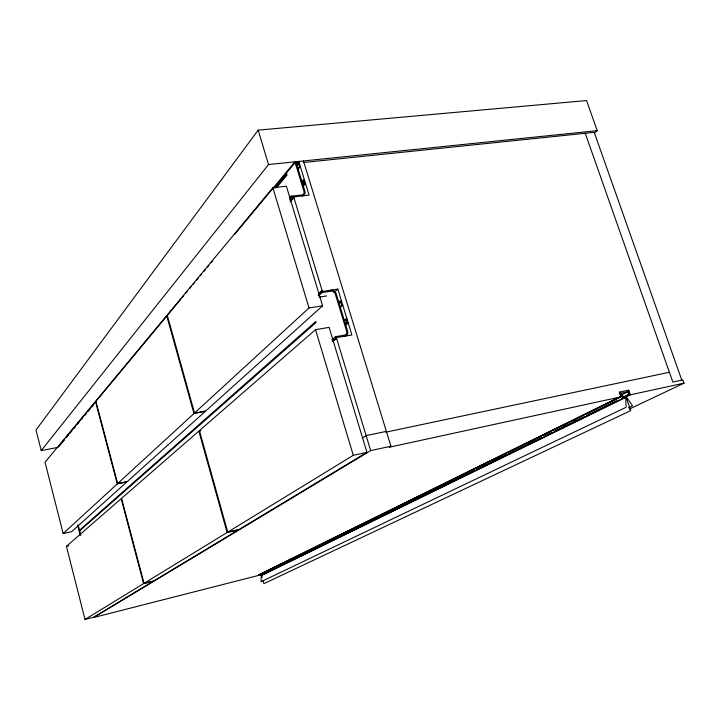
<?xml version="1.0" encoding="UTF-8"?>
<svg xmlns="http://www.w3.org/2000/svg" width="720" height="720" viewBox="0 0 720 720"><rect width="100%" height="100%" fill="white"/><g stroke="black" fill="none" stroke-linecap="round" stroke-linejoin="round"><path stroke-width="1.08" d="M594.603 132.786L597.213 130.653L586.557 100.557L258.174 130.131L36 430.011L41.229 450.594L58.23 447.318M41.229 450.594L268.533 164.556L597.213 130.653M272.862 187.722L167.211 315.009L194.526 413.019L205.857 410.868L322.578 305.82L286.371 186.21L272.862 187.722L309.006 307.971L194.526 413.019M59.085 445.698L61.236 443.115M62.667 441.387L64.098 439.659M66.249 437.076L180.954 299.016M182.385 297.297L183.825 295.569M185.976 292.977L187.407 291.258M189.558 288.666L190.989 286.938M193.14 284.355L194.571 282.627M196.722 280.035L198.162 278.307M200.313 275.724L201.744 273.996M203.895 271.413L205.326 269.685M207.477 267.093L208.908 265.365M211.059 262.782L212.499 261.054M234.72 234.306L294.939 161.829L303.975 191.421A3.51 2.889 43.9 0 1 301.869 194.958L292.734 196.02L289.782 199.404M58.95 446.454L64.692 439.551M66.132 437.823L68.283 435.231M69.714 433.512L71.874 430.92M74.025 428.337L75.465 426.609M77.616 424.017L79.047 422.289M81.207 419.706L82.638 417.978M84.798 415.395L86.229 413.667M88.389 411.075L89.82 409.356M91.971 406.764L93.411 405.036M273.618 188.478L295.875 161.73L296.208 162.828L299.133 162.522L296.253 165.969M275.373 187.812L286.866 174.024M276.309 187.947L287.127 175.005M297.414 163.089L298.8 161.433L309.105 195.129L293.697 196.92L290.223 200.889M296.334 166.158L298.503 163.584L299.439 166.662L297.99 168.381M297.468 170.001L300.375 166.563L299.439 166.662M301.221 182.259L303.435 179.712L304.362 179.613L302.157 182.151M289.854 197.433L291.33 195.741M290.142 198.378L291.618 196.686M302.904 184.509L304.38 182.808L303.435 179.712M290.286 201.069L293.913 197.613L290.214 201.834M302.643 187.056L305.604 183.672L302.67 183.996L304.911 191.313A4.581 3.771 43.9 0 1 302.166 195.93M318.195 293.913L322.173 290.754L318.87 293.814M318.267 295.29L322.389 291.474L337.851 289.107L351.882 334.962L336.384 337.617L370.674 450.621L93.609 617.526L258.183 575.514L620.946 396.864L619.335 392.175L628.713 390.15L630.324 394.83L264.564 573.894L266.733 573.336M318.717 295.623L322.02 292.581L331.191 291.168A3.555 2.997 48.7 0 1 335.277 293.976L346.671 331.299A3.573 3.033 50.8 0 1 344.592 335.151L335.403 336.717L331.947 339.579M63.171 533.565L117.261 483.921L126.936 481.896L71.622 531.684L63.171 533.565L45.027 462.231L95.463 401.454L117.261 483.921M117.657 483.561L193.95 413.55L205.272 411.399L127.35 481.527L117.657 483.561L95.841 401.013L166.68 315.657L193.95 413.55M334.071 292.527L337.851 289.107M78.084 525.042A2.637 2.547 40.9 0 1 78.381 525.762L79.533 530.208L315.819 321.462M80.784 535.086L79.677 530.802L316.116 322.425M338.94 303.165L341.469 300.942L338.526 301.401L336.213 293.832A4.635 3.906 48.7 0 0 330.885 290.169M339.156 303.57L340.839 302.085L341.829 305.307L340.137 306.783M340.218 307.368L342.765 305.154L341.829 305.307M66.411 546.309L121.167 498.69L143.604 583.596L85.014 619.443L66.411 546.309L68.526 545.823M200.907 430.722L198.846 431.127L121.572 498.339L144.036 583.335L153.774 580.932L238.473 529.839L227.097 532.521L144.036 583.335M315.522 329.661L199.431 430.623L227.727 532.134L239.121 529.452L366.939 452.34L329.112 327.393L315.522 329.661L353.295 455.31L227.727 532.134M343.413 321.093L346.923 318.771L344.349 320.94M344.898 336.159A4.653 3.951 50.8 0 0 347.607 331.137L345.276 323.496L346.977 322.155L345.987 318.924M345.636 325.161L348.219 323.01L345.276 323.496M332.064 341.19L335.529 338.328M333.324 340.614L336.609 338.346L333.144 341.199M362.322 438.03L366.12 435.627L386.361 431.361M303.453 160.947L390.915 446.22L389.178 447.246L620.946 396.864M621.756 394.776L627.795 391.788L628.722 394.461L622.665 397.431M628.434 390.213L629.82 394.218L628.722 394.461A7.155 5.535 60.2 0 1 622.098 395.892L258.255 575.055L259.002 574.866A4.212 3.861 65.9 0 0 263.511 573.723L474.309 470.502M259.002 574.866L622.098 395.892L621.18 393.21L627.795 391.788M263.511 573.723L294.786 558.369M299.826 555.894L333.126 539.55M335.142 538.56L343.215 534.6M345.231 533.61L368.433 522.225M370.449 521.235L375.498 518.76M380.538 516.276L407.781 502.911M415.845 498.951L423.918 494.982M425.934 493.992L432.999 490.527M448.137 483.102L456.201 479.142M458.226 478.152L468.306 473.193M483.444 465.768L485.46 464.778M493.533 460.818L501.606 456.858M528.84 443.484L533.889 441.009M564.156 426.15L566.172 425.16M574.245 421.2L576.261 420.21M476.325 469.512L506.619 454.653M508.635 453.663L541.962 437.319M543.987 436.32L552.06 432.36M554.085 431.37L584.379 416.511M586.395 415.521L616.689 400.662M621.738 398.187L629.82 394.218M628.479 407.781L632.538 405.855L626.454 397.026L261.333 575.532L261.018 581.742L626.121 407.277L625.698 397.188M629.217 409.14L684 383.157L682.848 379.899L672.84 382.068L585.261 133.281M85.014 619.443L93.519 617.283L153.333 581.202L143.604 583.596M79.677 530.802L80.154 530.694M79.533 530.208L79.992 530.109M370.674 450.621L390.915 446.22M630.324 394.83L684 383.157M353.295 455.31L366.939 452.34M385.74 432.189L669.393 372.267M346.977 322.155L344.97 322.488L338.832 302.4L340.839 302.085M309.006 307.971L322.578 305.82M319.005 297.135L326.664 295.947M304.38 182.808L302.382 183.033L296.496 163.791L298.503 163.584M303.129 162.549L594.216 132.354L681.795 380.133M626.103 397.188L630.729 410.616L263.889 583.632L263.034 580.59M619.614 392.112L620.991 396.135M293.697 196.92L322.389 291.474M292.734 196.02L293.238 197.694M321.498 290.862L322.02 292.581M335.403 336.717L335.934 338.463M258.174 130.131L268.533 164.556M261.603 575.514L262.179 577.539M198.846 431.127L227.097 532.521M80.208 535.275L77.796 525.888A2.016 1.953 40.9 0 0 77.481 525.204"/></g></svg>
